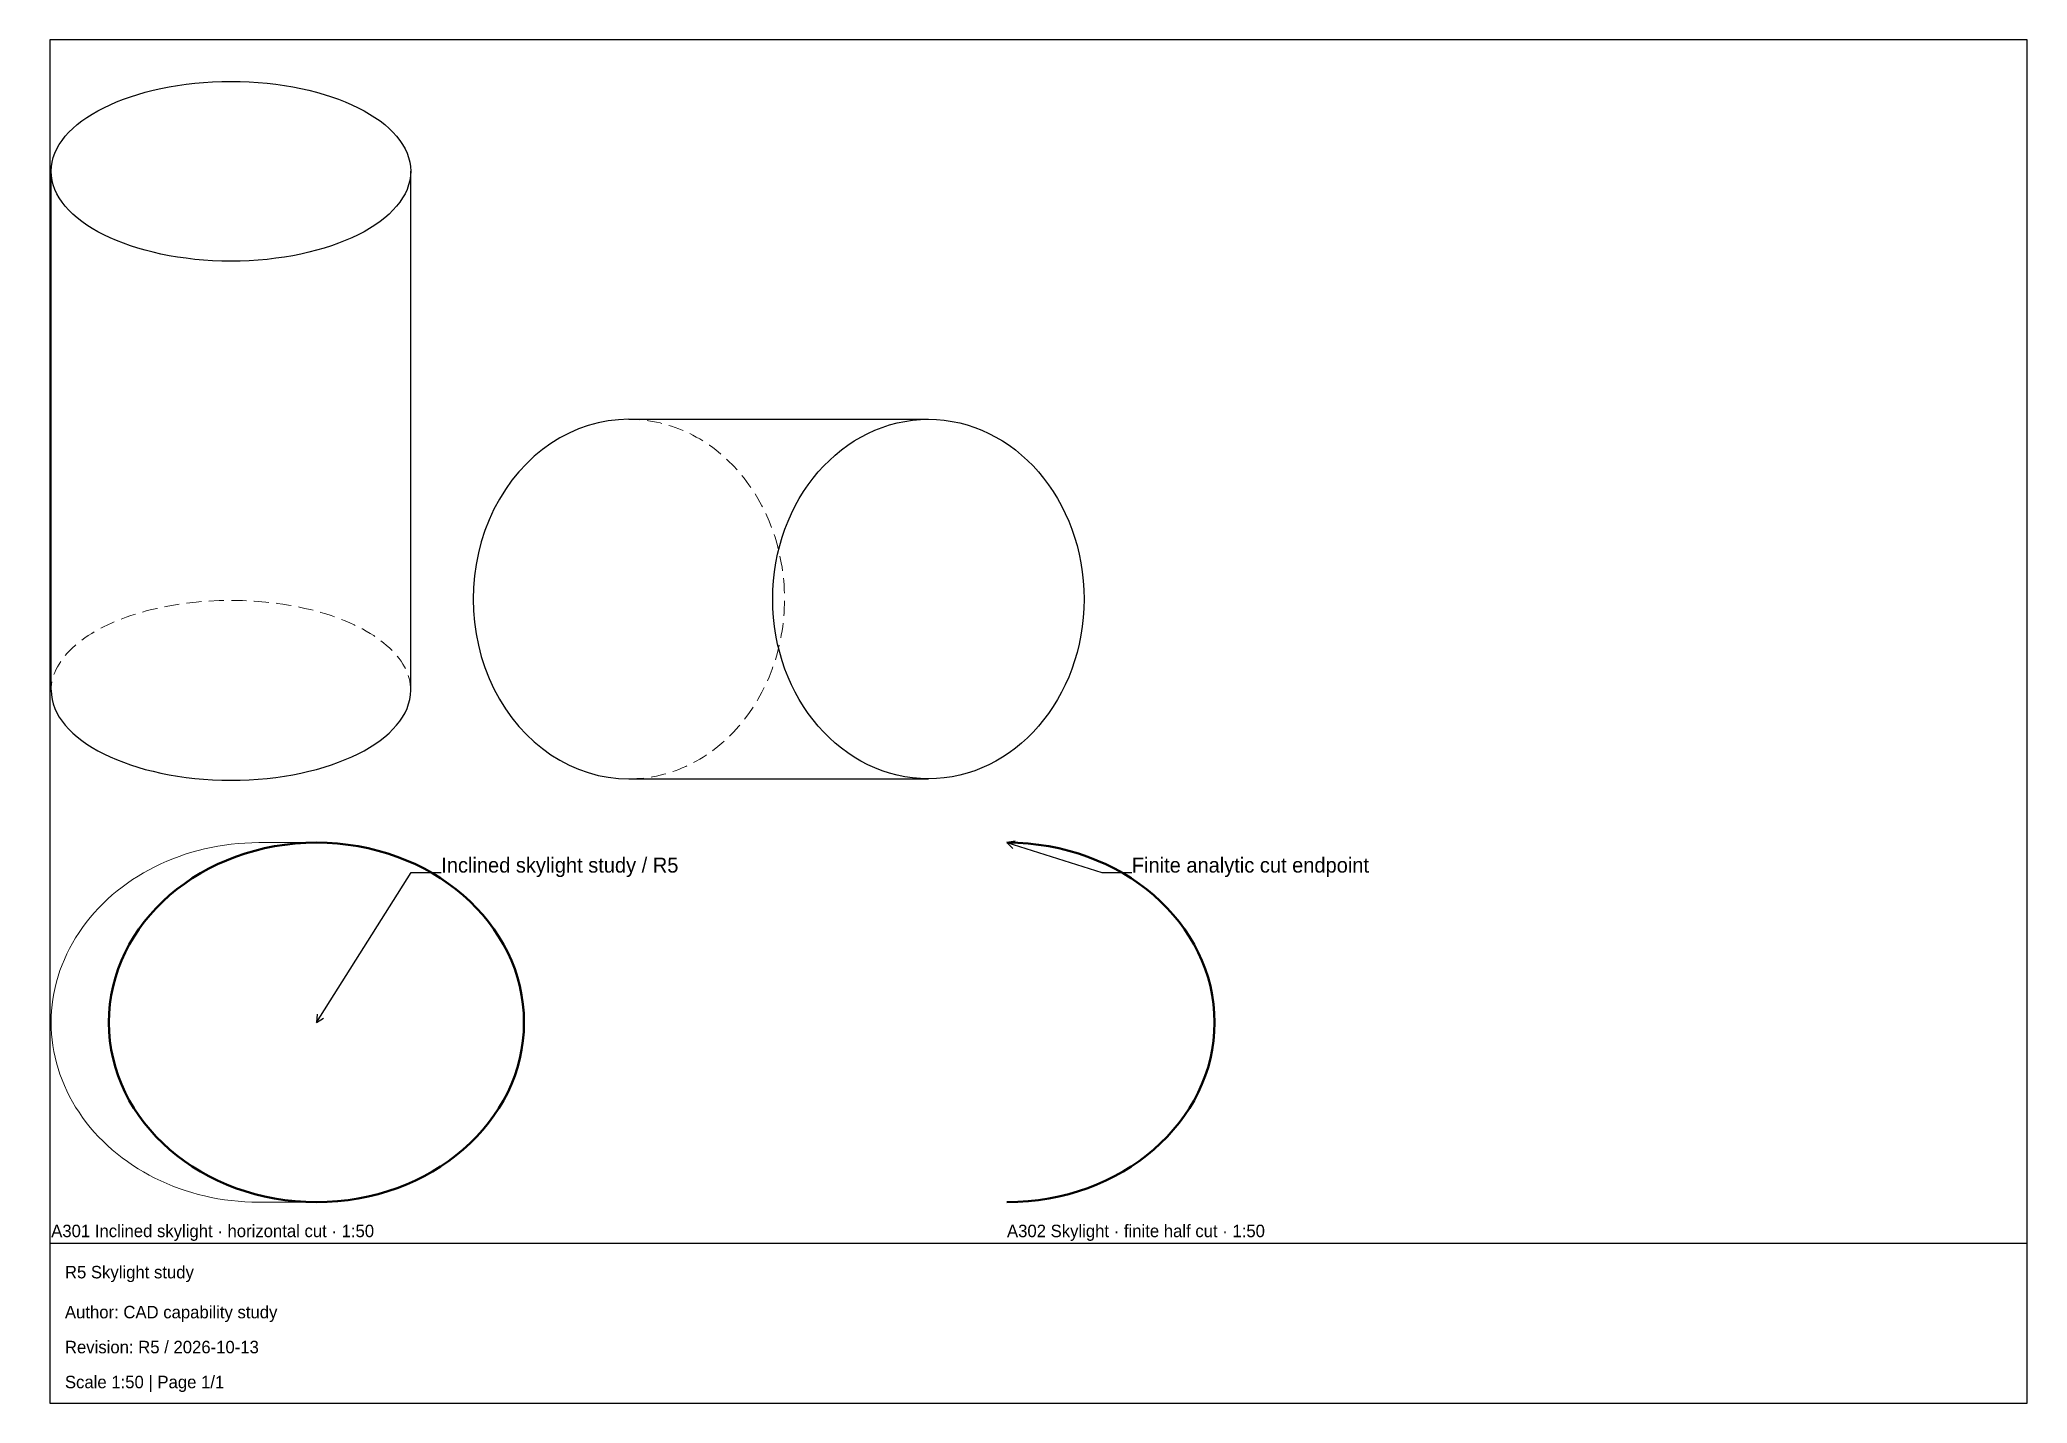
# Model space of a CAD drawing. Header units: millimetres. Extents: x 65010 to 65408, y 12 to 285.
import ezdxf

# ---------------------------------------------------------------- set-up
doc = ezdxf.new("R2010")
doc.units = ezdxf.units.MM
doc.linetypes.add('DASHED', pattern=[4.5, 3, -1.5])
doc.layers.add('90 Derived drawings', color=7, linetype='CONTINUOUS', lineweight=25, true_color=0x202020)
doc.layers.add('Default', color=7, linetype='CONTINUOUS', lineweight=25, true_color=0x4f8cff)

msp = doc.modelspace()

# ---------------------------------------------------------------- linework, layer by layer
at = {"layer": '90 Derived drawings', "linetype": 'CONTINUOUS', "lineweight": 25, "true_color": 0x202020}
for p, q in [((65012.25, 154.75), (65012.25, 258.67)), ((65084.25, 154.75), (65084.25, 258.67)), ((65127.93, 209.01), (65187.93, 209.01)), ((65127.93, 137.01), (65187.93, 137.01))]:
    msp.add_line(p, q, dxfattribs=at)
at = {"layer": '90 Derived drawings', "linetype": 'CONTINUOUS', "lineweight": 18, "true_color": 0x202020}
for p, q in [((65053.82, 124.25), (65065.37, 124.25)), ((65053.82, 52.25), (65065.37, 52.25))]:
    msp.add_line(p, q, dxfattribs=at)
at = {"layer": '90 Derived drawings', "linetype": 'CONTINUOUS', "lineweight": 25, "true_color": 0x202020}
for points in [[(65205.32, 124.51, 0), (65203.67, 124.25, 0), (65204.87, 123.08, 0)], [(65203.67, 124.25, 0), (65222.67, 118.25, 0), (65228.67, 118.25, 0)], [(65065.37, 88.25, 0), (65084.37, 118.25, 0), (65090.37, 118.25, 0)], [(65065.54, 89.92, 0), (65065.37, 88.25, 0), (65066.8, 89.12, 0)]]:
    msp.add_polyline3d(points, dxfattribs=at)
for centre, major_axis, ratio in [((65048.25, 258.67), (36, 0), 0.5), ((65187.93, 173.01), (0, 36), 0.866025)]:
    msp.add_ellipse(centre, major_axis=major_axis, ratio=ratio, dxfattribs=at)
for centre, major_axis, ratio, start_param, end_param in [((65127.93, 173.01), (0, 36), 0.866025, 0, 3.141593), ((65048.25, 154.75), (36, 0), 0.5, 3.141593, 0)]:
    msp.add_ellipse(centre, major_axis=major_axis, ratio=ratio, start_param=start_param, end_param=end_param, dxfattribs=at)
at = {"layer": '90 Derived drawings', "linetype": 'DASHED', "lineweight": 18, "true_color": 0x202020}
for centre, major_axis, ratio, start_param, end_param in [((65127.93, 173.01), (0, 36), 0.866025, 3.141593, 0), ((65048.25, 154.75), (36, 0), 0.5, 0, 3.141593)]:
    msp.add_ellipse(centre, major_axis=major_axis, ratio=ratio, start_param=start_param, end_param=end_param, dxfattribs=at)
at = {"layer": '90 Derived drawings', "linetype": 'CONTINUOUS', "lineweight": 18, "true_color": 0x202020}
msp.add_ellipse((65053.82, 88.25), major_axis=(41.57, 0), ratio=0.866025, start_param=1.570796, end_param=4.712389, dxfattribs=at)
at = {"layer": '90 Derived drawings', "linetype": 'CONTINUOUS', "lineweight": 50, "true_color": 0x202020}
msp.add_ellipse((65065.37, 88.25), major_axis=(41.57, 0), ratio=0.866025, dxfattribs=at)
msp.add_ellipse((65203.67, 88.25), major_axis=(41.57, 0), ratio=0.866025, start_param=4.712389, end_param=1.570796, dxfattribs=at)
at = {"layer": 'Default', "linetype": 'CONTINUOUS', "lineweight": 25, "true_color": 0x4f8cff}
for points in [[(65012, 12), (65408, 12), (65408, 285), (65012, 285)], [(65012, 12), (65408, 12), (65408, 44), (65012, 44)]]:
    msp.add_lwpolyline(points, close=True, dxfattribs=at)

# ---------------------------------------------------------------- texts
at = {"layer": '90 Derived drawings', "linetype": 'CONTINUOUS', "lineweight": 25, "true_color": 0x202020}
for s, height, p in [('Inclined skylight study / R5', 3, (65090.37, 118.25)), ('Finite analytic cut endpoint', 3, (65228.67, 118.25)), ('A301 Inclined skylight · horizontal cut · 1:50', 2.5, (65012.25, 45.25)), ('A302 Skylight · finite half cut · 1:50', 2.5, (65203.67, 45.25))]:
    msp.add_text(s, height=height, dxfattribs=at).set_placement(p)
at = {"layer": 'Default', "linetype": 'CONTINUOUS', "lineweight": 25, "true_color": 0x4f8cff}
for s, p in [('R5 Skylight study', (65015, 37)), ('Author: CAD capability study', (65015, 29)), ('Revision: R5 / 2026-10-13', (65015, 22)), ('Scale 1:50 | Page 1/1', (65015, 15))]:
    msp.add_text(s, height=2.5, dxfattribs=at).set_placement(p)

doc.saveas('drawing.dxf')
